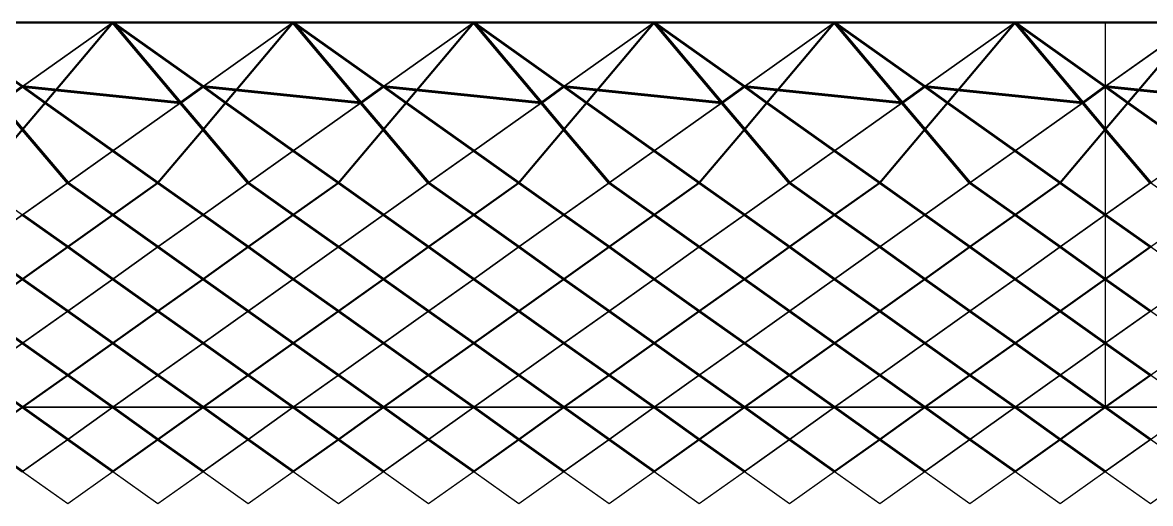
# Model space of a CAD drawing. Extents: x 0 to 144, y 51 to 59.
# Drawn here: x 52.19 to 71.38, y 50.76 to 58.95 of the extents above; entities that cross this region are included whole.
import ezdxf

# ---------------------------------------------------------------- set-up
doc = ezdxf.new("R2010")
doc.units = 0
doc.header["$MEASUREMENT"] = 0
for name, color, linetype in [('Concrete bases', 31, 'CONTINUOUS'), ('Concrete bases crown', 30, 'CONTINUOUS'), ('Concrete bases new', 31, 'CONTINUOUS')]:
    doc.layers.add(name, color=color, linetype=linetype)
for name, color, linetype, lineweight in [('Mapper external', 210, 'CONTINUOUS', 35), ('Mapper internal', 61, 'CONTINUOUS', 50), ('Mapper middle', 171, 'CONTINUOUS', 60), ('Tendons 1 internal', 50, 'CONTINUOUS', 50), ('Tendons 2 external', 201, 'CONTINUOUS', 35), ('Tendons 3 middle', 170, 'CONTINUOUS', 60)]:
    doc.layers.add(name, color=color, linetype=linetype, lineweight=lineweight)

msp = doc.modelspace()

# ---------------------------------------------------------------- linework, layer by layer
at = {"layer": 'Concrete bases', "linetype": 'ByBlock', "ltscale": 100}
for points in [[(52.190001, 52.398589), (51.422501, 51.852771), (52.190001, 51.306952), (52.957501, 51.852771)], [(53.725001, 52.398589), (52.957501, 51.852771), (53.725001, 51.306952), (54.492501, 51.852771)], [(55.260001, 52.398589), (54.492501, 51.852771), (55.260001, 51.306952), (56.027501, 51.852771)], [(56.795001, 52.398589), (56.027501, 51.852771), (56.795001, 51.306952), (57.562501, 51.852771)], [(58.330001, 52.398589), (57.562501, 51.852771), (58.330001, 51.306952), (59.097501, 51.852771)], [(59.865001, 52.398589), (59.097501, 51.852771), (59.865001, 51.306952), (60.632501, 51.852771)], [(61.400001, 52.398589), (60.632501, 51.852771), (61.400001, 51.306952), (62.167501, 51.852771)], [(62.935001, 52.398589), (62.167501, 51.852771), (62.935001, 51.306952), (63.702501, 51.852771)], [(64.470001, 52.398589), (63.702501, 51.852771), (64.470001, 51.306952), (65.237501, 51.852771)], [(66.005001, 52.398589), (65.237501, 51.852771), (66.005001, 51.306952), (66.772501, 51.852771)], [(67.540001, 52.398589), (66.772501, 51.852771), (67.540001, 51.306952), (68.307501, 51.852771)], [(69.075001, 52.398589), (68.307501, 51.852771), (69.075001, 51.306952), (69.842501, 51.852771)], [(70.610001, 52.398589), (69.842501, 51.85277), (70.610001, 51.306952), (71.377501, 51.85277)], [(52.957501, 51.852771), (52.190001, 51.306952), (52.957501, 50.761133), (53.725001, 51.306952)], [(54.492501, 51.852771), (53.725001, 51.306952), (54.492501, 50.761133), (55.260001, 51.306952)], [(56.027501, 51.852771), (55.260001, 51.306952), (56.027501, 50.761133), (56.795001, 51.306952)], [(57.562501, 51.852771), (56.795001, 51.306952), (57.562501, 50.761133), (58.330001, 51.306952)], [(59.097501, 51.852771), (58.330001, 51.306952), (59.097501, 50.761133), (59.865001, 51.306952)], [(60.632501, 51.852771), (59.865001, 51.306952), (60.632501, 50.761133), (61.400001, 51.306952)], [(62.167501, 51.852771), (61.400001, 51.306952), (62.167501, 50.761133), (62.935001, 51.306952)], [(63.702501, 51.852771), (62.935001, 51.306952), (63.702501, 50.761133), (64.470001, 51.306952)], [(65.237501, 51.852771), (64.470001, 51.306952), (65.237501, 50.761133), (66.005001, 51.306952)], [(66.772501, 51.852771), (66.005001, 51.306952), (66.772501, 50.761133), (67.540001, 51.306952)], [(68.307501, 51.852771), (67.540001, 51.306952), (68.307501, 50.761133), (69.075001, 51.306952)], [(69.842501, 51.85277), (69.075001, 51.306952), (69.842501, 50.761133), (70.610001, 51.306952)], [(71.377501, 51.85277), (70.610001, 51.306952), (71.377501, 50.761133), (72.145001, 51.306952)]]:
    msp.add_lwpolyline(points, close=True, dxfattribs=at)
at = {"layer": 'Concrete bases crown', "linetype": 'ByBlock', "ltscale": 100}
for points in [[(53.725001, 58.948413), (50.655001, 58.948413), (52.190001, 57.856776)], [(53.725001, 58.948413), (52.190001, 57.856776), (52.573751, 57.583866)], [(53.725001, 58.948413), (52.573751, 57.583866), (53.725001, 56.765138), (54.876251, 57.583866)], [(53.725001, 58.948413), (54.876251, 57.583866), (55.260001, 57.856776)], [(56.795001, 58.948413), (53.725001, 58.948413), (55.260001, 57.856776)], [(56.795001, 58.948413), (55.260001, 57.856776), (55.643751, 57.583867)], [(56.795001, 58.948413), (55.643751, 57.583867), (56.795001, 56.765139), (57.946251, 57.583867)], [(59.865001, 58.948413), (56.795001, 58.948413), (58.330001, 57.856776)], [(56.795001, 58.948413), (57.946251, 57.583867), (58.330001, 57.856776)], [(59.865001, 58.948413), (58.330001, 57.856776), (58.713751, 57.583867)], [(59.865001, 58.948413), (58.713751, 57.583867), (59.865001, 56.765139), (61.016251, 57.583867)], [(59.865001, 58.948413), (61.016251, 57.583867), (61.400001, 57.856776)], [(62.935001, 58.948413), (59.865001, 58.948413), (61.400001, 57.856776)], [(62.935001, 58.948413), (61.400001, 57.856776), (61.783751, 57.583867)], [(62.935001, 58.948413), (61.783751, 57.583867), (62.935001, 56.765139), (64.086251, 57.583867)], [(66.005001, 58.948413), (62.935001, 58.948413), (64.470001, 57.856776)], [(62.935001, 58.948413), (64.086251, 57.583866), (64.470001, 57.856776)], [(66.005001, 58.948413), (64.470001, 57.856776), (64.853751, 57.583866)], [(66.005001, 58.948413), (64.853751, 57.583866), (66.005001, 56.765139), (67.156251, 57.583867)], [(66.005001, 58.948413), (67.156251, 57.583866), (67.540001, 57.856776)], [(69.075001, 58.948413), (66.005001, 58.948413), (67.540001, 57.856776)], [(69.075001, 58.948413), (67.540001, 57.856776), (67.923751, 57.583866)], [(69.075001, 58.948413), (67.923751, 57.583866), (69.075001, 56.765138), (70.226251, 57.583866)], [(69.075001, 58.948413), (70.226251, 57.583866), (70.610001, 57.856776)], [(69.075001, 58.948413), (70.610002, 58.948413), (70.610002, 57.856777)], [(72.145001, 58.948413), (70.61, 58.948413), (70.61, 57.856777)], [(72.145001, 58.948413), (70.610001, 57.856776), (70.993751, 57.583866)], [(72.145001, 58.948413), (70.993751, 57.583866), (72.145001, 56.765138), (73.296251, 57.583866)], [(52.573751, 57.583866), (52.190001, 57.856776), (51.806251, 57.583866), (52.190001, 57.129018)], [(55.643751, 57.583866), (55.260001, 57.856776), (54.876251, 57.583866), (55.260001, 57.129018)], [(58.713751, 57.583867), (58.330001, 57.856776), (57.946251, 57.583867), (58.330001, 57.129018)], [(61.783751, 57.583867), (61.400001, 57.856776), (61.016251, 57.583867), (61.400001, 57.129018)], [(64.853751, 57.583866), (64.470001, 57.856776), (64.086251, 57.583866), (64.470001, 57.129018)], [(67.923751, 57.583866), (67.540001, 57.856776), (67.156251, 57.583866), (67.540001, 57.129018)], [(70.226251, 57.583866), (70.610002, 57.856777), (70.610002, 57.129019)], [(70.993751, 57.583866), (70.61, 57.856777), (70.61, 57.129019)], [(53.725001, 56.765138), (52.573751, 57.583866), (52.190001, 57.129018), (52.957501, 56.21932)], [(55.260001, 57.129018), (54.876251, 57.583866), (53.725001, 56.765138), (54.492501, 56.21932)], [(55.643751, 57.583866), (55.260001, 57.129018), (56.027501, 56.21932), (56.795001, 56.765139)], [(58.330001, 57.129018), (57.946251, 57.583867), (56.795001, 56.765139), (57.562501, 56.21932)], [(58.713751, 57.583867), (58.330001, 57.129018), (59.097501, 56.21932), (59.865001, 56.765139)], [(61.400001, 57.129018), (61.016251, 57.583867), (59.865001, 56.765139), (60.632501, 56.21932)], [(62.935001, 56.765139), (61.783751, 57.583867), (61.400001, 57.129018), (62.167501, 56.21932)], [(64.470001, 57.129018), (64.086251, 57.583866), (62.935001, 56.765139), (63.702501, 56.21932)], [(64.853751, 57.583866), (64.470001, 57.129018), (65.237501, 56.21932), (66.005001, 56.765139)], [(67.540001, 57.129018), (67.156251, 57.583866), (66.005001, 56.765139), (66.772501, 56.21932)], [(69.075001, 56.765138), (67.923751, 57.583866), (67.540001, 57.129018), (68.307501, 56.21932)], [(70.610001, 57.129018), (70.226251, 57.583866), (69.075001, 56.765138), (69.842501, 56.21932)], [(72.145001, 56.765138), (70.993751, 57.583866), (70.610001, 57.129018), (71.377501, 56.21932)], [(52.957501, 56.21932), (52.190001, 57.129018), (51.422501, 56.21932), (52.190001, 55.673501)], [(56.027501, 56.21932), (55.260001, 57.129018), (54.492501, 56.21932), (55.260001, 55.673501)], [(59.097501, 56.21932), (58.330001, 57.129018), (57.562501, 56.21932), (58.330001, 55.673501)], [(62.167501, 56.21932), (61.400001, 57.129018), (60.632501, 56.21932), (61.400001, 55.673502)], [(65.237501, 56.21932), (64.470001, 57.129018), (63.702501, 56.21932), (64.470001, 55.673501)], [(68.307501, 56.21932), (67.540001, 57.129018), (66.772501, 56.21932), (67.540001, 55.673501)], [(69.842502, 56.219319), (70.610001, 57.129018), (70.610001, 55.673499)], [(71.3775, 56.219319), (70.610001, 57.129018), (70.610001, 55.673499)], [(53.725001, 56.765138), (52.957501, 56.21932), (53.725001, 55.673501), (54.492501, 56.21932)], [(56.795001, 56.765139), (56.027501, 56.21932), (56.795001, 55.673501), (57.562501, 56.21932)], [(59.865001, 56.765139), (59.097501, 56.21932), (59.865001, 55.673502), (60.632501, 56.21932)], [(62.935001, 56.765139), (62.167501, 56.21932), (62.935001, 55.673501), (63.702501, 56.21932)], [(66.005001, 56.765139), (65.237501, 56.21932), (66.005001, 55.673501), (66.772501, 56.21932)], [(69.075001, 56.765138), (68.307501, 56.21932), (69.075001, 55.673501), (69.842501, 56.21932)], [(52.957501, 56.21932), (52.190001, 55.673501), (52.957501, 55.127682), (53.725001, 55.673501)], [(54.492501, 56.21932), (53.725001, 55.673501), (54.492501, 55.127682), (55.260001, 55.673501)], [(56.027501, 56.21932), (55.260001, 55.673501), (56.027501, 55.127682), (56.795001, 55.673501)], [(57.562501, 56.21932), (56.795001, 55.673501), (57.562501, 55.127682), (58.330001, 55.673501)], [(59.097501, 56.21932), (58.330001, 55.673501), (59.097501, 55.127682), (59.865001, 55.673501)], [(60.632501, 56.21932), (59.865001, 55.673501), (60.632501, 55.127682), (61.400001, 55.673501)], [(62.167501, 56.21932), (61.400001, 55.673501), (62.167501, 55.127682), (62.935001, 55.673501)], [(63.702501, 56.21932), (62.935001, 55.673501), (63.702501, 55.127682), (64.470001, 55.673501)], [(65.237501, 56.21932), (64.470001, 55.673501), (65.237501, 55.127682), (66.005001, 55.673501)], [(66.772501, 56.21932), (66.005001, 55.673501), (66.772501, 55.127682), (67.540001, 55.673501)], [(68.307501, 56.21932), (67.540001, 55.673501), (68.307501, 55.127682), (69.075001, 55.673501)], [(69.842501, 56.21932), (69.075001, 55.673501), (69.842501, 55.127682), (70.610001, 55.673501)], [(71.377501, 56.219319), (70.610001, 55.673501), (71.377501, 55.127682), (72.145001, 55.673501)], [(52.190001, 55.673501), (51.422501, 55.127682), (52.190001, 54.581864), (52.957501, 55.127682)], [(53.725001, 55.673501), (52.957501, 55.127682), (53.725001, 54.581864), (54.492501, 55.127682)], [(55.260001, 55.673501), (54.492501, 55.127682), (55.260001, 54.581864), (56.027501, 55.127682)], [(56.795001, 55.673501), (56.027501, 55.127682), (56.795001, 54.581864), (57.562501, 55.127682)], [(58.330001, 55.673501), (57.562501, 55.127682), (58.330001, 54.581864), (59.097501, 55.127682)], [(59.865001, 55.673501), (59.097501, 55.127682), (59.865001, 54.581864), (60.632501, 55.127682)], [(61.400001, 55.673501), (60.632501, 55.127682), (61.400001, 54.581864), (62.167501, 55.127682)], [(62.935001, 55.673501), (62.167501, 55.127682), (62.935001, 54.581864), (63.702501, 55.127682)], [(64.470001, 55.673501), (63.702501, 55.127682), (64.470001, 54.581864), (65.237501, 55.127682)], [(66.005001, 55.673501), (65.237501, 55.127682), (66.005001, 54.581864), (66.772501, 55.127682)], [(67.540001, 55.673501), (66.772501, 55.127682), (67.540001, 54.581864), (68.307501, 55.127682)], [(69.075001, 55.673501), (68.307501, 55.127682), (69.075001, 54.581864), (69.842501, 55.127682)], [(69.842502, 55.127682), (70.610001, 55.673499), (70.610001, 54.581864)], [(71.3775, 55.127682), (70.610001, 55.673499), (70.610001, 54.581864)], [(52.957501, 55.127683), (52.190001, 54.581864), (52.957501, 54.036045), (53.725001, 54.581864)], [(54.492501, 55.127683), (53.725001, 54.581864), (54.492501, 54.036045), (55.260001, 54.581864)], [(56.027501, 55.127683), (55.260001, 54.581864), (56.027501, 54.036045), (56.795001, 54.581864)], [(57.562501, 55.127683), (56.795001, 54.581864), (57.562501, 54.036045), (58.330001, 54.581864)], [(59.097501, 55.127683), (58.330001, 54.581864), (59.097501, 54.036045), (59.865001, 54.581864)], [(60.632501, 55.127683), (59.865001, 54.581864), (60.632501, 54.036045), (61.400001, 54.581864)], [(62.167501, 55.127683), (61.400001, 54.581864), (62.167501, 54.036045), (62.935001, 54.581864)], [(63.702501, 55.127683), (62.935001, 54.581864), (63.702501, 54.036045), (64.470001, 54.581864)], [(65.237501, 55.127683), (64.470001, 54.581864), (65.237501, 54.036045), (66.005001, 54.581864)], [(66.772501, 55.127683), (66.005001, 54.581864), (66.772501, 54.036045), (67.540001, 54.581864)], [(68.307501, 55.127683), (67.540001, 54.581864), (68.307501, 54.036045), (69.075001, 54.581864)], [(69.842501, 55.127683), (69.075001, 54.581864), (69.842501, 54.036045), (70.610001, 54.581864)], [(71.377501, 55.127682), (70.610001, 54.581864), (71.377501, 54.036045), (72.145001, 54.581864)], [(52.190001, 54.581864), (51.422501, 54.036045), (52.190001, 53.490227), (52.957501, 54.036045)], [(53.725001, 54.581864), (52.957501, 54.036045), (53.725001, 53.490227), (54.492501, 54.036045)], [(55.260001, 54.581864), (54.492501, 54.036045), (55.260001, 53.490227), (56.027501, 54.036045)], [(56.795001, 54.581864), (56.027501, 54.036045), (56.795001, 53.490227), (57.562501, 54.036045)], [(58.330001, 54.581864), (57.562501, 54.036045), (58.330001, 53.490226), (59.097501, 54.036045)], [(59.865001, 54.581864), (59.097501, 54.036045), (59.865001, 53.490226), (60.632501, 54.036045)], [(61.400001, 54.581864), (60.632501, 54.036045), (61.400001, 53.490226), (62.167501, 54.036045)], [(62.935001, 54.581864), (62.167501, 54.036045), (62.935001, 53.490226), (63.702501, 54.036045)], [(64.470001, 54.581864), (63.702501, 54.036045), (64.470001, 53.490226), (65.237501, 54.036045)], [(66.005001, 54.581864), (65.237501, 54.036045), (66.005001, 53.490226), (66.772501, 54.036045)], [(67.540001, 54.581864), (66.772501, 54.036045), (67.540001, 53.490226), (68.307501, 54.036045)], [(69.075001, 54.581864), (68.307501, 54.036045), (69.075001, 53.490226), (69.842501, 54.036045)], [(69.842501, 54.036049), (70.61, 54.581867), (70.61, 53.490231)], [(71.377499, 54.036049), (70.61, 54.581867), (70.61, 53.490231)], [(52.957501, 54.036045), (52.190001, 53.490227), (52.957501, 52.944408), (53.725001, 53.490227)], [(54.492501, 54.036045), (53.725001, 53.490227), (54.492501, 52.944408), (55.260001, 53.490227)], [(56.027501, 54.036045), (55.260001, 53.490226), (56.027501, 52.944408), (56.795001, 53.490226)], [(57.562501, 54.036045), (56.795001, 53.490226), (57.562501, 52.944408), (58.330001, 53.490226)], [(59.097501, 54.036045), (58.330001, 53.490226), (59.097501, 52.944408), (59.865001, 53.490226)], [(60.632501, 54.036045), (59.865001, 53.490226), (60.632501, 52.944408), (61.400001, 53.490226)], [(62.167501, 54.036045), (61.400001, 53.490226), (62.167501, 52.944408), (62.935001, 53.490226)], [(63.702501, 54.036045), (62.935001, 53.490226), (63.702501, 52.944408), (64.470001, 53.490226)], [(65.237501, 54.036045), (64.470001, 53.490226), (65.237501, 52.944408), (66.005001, 53.490226)], [(66.772501, 54.036045), (66.005001, 53.490226), (66.772501, 52.944408), (67.540001, 53.490226)], [(68.307501, 54.036045), (67.540001, 53.490226), (68.307501, 52.944408), (69.075001, 53.490226)], [(69.842501, 54.036045), (69.075001, 53.490226), (69.842501, 52.944408), (70.610001, 53.490226)], [(71.377501, 54.036045), (70.610001, 53.490226), (71.377501, 52.944408), (72.145001, 53.490226)], [(52.190001, 53.490227), (51.422501, 52.944408), (52.190001, 52.398589), (52.957501, 52.944408)], [(53.725001, 53.490227), (52.957501, 52.944408), (53.725001, 52.398589), (54.492501, 52.944408)], [(55.260001, 53.490226), (54.492501, 52.944408), (55.260001, 52.398589), (56.027501, 52.944408)], [(56.795001, 53.490226), (56.027501, 52.944408), (56.795001, 52.398589), (57.562501, 52.944408)], [(58.330001, 53.490226), (57.562501, 52.944408), (58.330001, 52.398589), (59.097501, 52.944408)], [(59.865001, 53.490226), (59.097501, 52.944408), (59.865001, 52.398589), (60.632501, 52.944408)], [(61.400001, 53.490226), (60.632501, 52.944408), (61.400001, 52.398589), (62.167501, 52.944408)], [(62.935001, 53.490226), (62.167501, 52.944408), (62.935001, 52.398589), (63.702501, 52.944408)], [(64.470001, 53.490226), (63.702501, 52.944408), (64.470001, 52.398589), (65.237501, 52.944408)], [(66.005001, 53.490226), (65.237501, 52.944408), (66.005001, 52.398589), (66.772501, 52.944408)], [(67.540001, 53.490226), (66.772501, 52.944408), (67.540001, 52.398589), (68.307501, 52.944408)], [(69.075001, 53.490226), (68.307501, 52.944408), (69.075001, 52.398589), (69.842501, 52.944408)], [(69.842501, 52.944414), (70.61, 53.490231), (70.61, 52.398596)], [(71.377499, 52.944414), (70.61, 53.490231), (70.61, 52.398596)], [(52.190001, 52.398587), (53.725001, 52.398587), (52.957501, 52.944406)], [(53.725001, 52.398587), (55.260001, 52.398587), (54.492501, 52.944406)], [(55.260001, 52.398587), (56.795001, 52.398587), (56.027501, 52.944406)], [(56.795001, 52.398587), (58.330001, 52.398587), (57.562501, 52.944406)], [(58.330001, 52.398587), (59.865001, 52.398587), (59.097501, 52.944406)], [(59.865001, 52.398587), (61.400001, 52.398587), (60.632501, 52.944406)], [(61.400001, 52.398587), (62.935001, 52.398587), (62.167501, 52.944406)], [(62.935001, 52.398587), (64.470001, 52.398587), (63.702501, 52.944406)], [(64.470001, 52.398587), (66.005001, 52.398587), (65.237501, 52.944406)], [(66.005001, 52.398587), (67.540001, 52.398587), (66.772501, 52.944406)], [(67.540001, 52.398587), (69.075001, 52.398587), (68.307501, 52.944406)], [(69.075001, 52.398587), (70.610001, 52.398587), (69.842501, 52.944406)], [(70.610001, 52.398587), (72.145001, 52.398587), (71.377501, 52.944406)]]:
    msp.add_lwpolyline(points, close=True, dxfattribs=at)
at = {"layer": 'Concrete bases new', "linetype": 'ByBlock', "ltscale": 100}
for points in [[(52.190001, 52.398587), (52.957501, 51.852769), (53.725001, 52.398587)], [(53.725001, 52.398587), (54.492501, 51.852769), (55.260001, 52.398587)], [(55.260001, 52.398587), (56.027501, 51.852769), (56.795001, 52.398587)], [(56.795001, 52.398587), (57.562501, 51.852769), (58.330001, 52.398587)], [(58.330001, 52.398587), (59.097501, 51.852769), (59.865001, 52.398587)], [(59.865001, 52.398587), (60.632501, 51.852769), (61.400001, 52.398587)], [(61.400001, 52.398587), (62.167501, 51.852769), (62.935001, 52.398587)], [(62.935001, 52.398587), (63.702501, 51.852769), (64.470001, 52.398587)], [(64.470001, 52.398587), (65.237501, 51.852769), (66.005001, 52.398587)], [(66.005001, 52.398587), (66.772501, 51.852769), (67.540001, 52.398587)], [(67.540001, 52.398587), (68.307501, 51.852769), (69.075001, 52.398587)], [(69.075001, 52.398587), (69.842501, 51.852769), (70.610001, 52.398587)], [(70.610001, 52.398587), (71.377501, 51.852769), (72.145001, 52.398587)]]:
    msp.add_lwpolyline(points, close=True, dxfattribs=at)
at = {"layer": 'Mapper external', "color": 3, "linetype": 'ByBlock', "ltscale": 100}
msp.add_lwpolyline([(72.145002, 58.948412), (69.075002, 58.948412), (66.005002, 58.948412), (62.935002, 58.948412), (59.865002, 58.948412), (56.795002, 58.948412), (53.725002, 58.948412), (50.655002, 58.948412), (47.585002, 58.948412), (44.515002, 58.948412), (41.445002, 58.948412), (38.375002, 58.948412), (35.305001, 58.948413), (32.235002, 58.948412), (29.165002, 58.948412), (26.095002, 58.948413), (23.025002, 58.948413), (19.955002, 58.948413), (16.885002, 58.948412), (13.815002, 58.948412), (10.745002, 58.948413), (7.675002, 58.948413), (4.605002, 58.948413), (1.535002, 58.948413)], dxfattribs=at)
at = {"layer": 'Mapper internal', "color": 1, "linetype": 'ByBlock', "ltscale": 100}
msp.add_lwpolyline([(72.145002, 58.948412), (69.075002, 58.948412), (66.005002, 58.948412), (62.935002, 58.948412), (59.865002, 58.948412), (56.795002, 58.948412), (53.725002, 58.948412), (50.655002, 58.948412), (47.585002, 58.948412), (44.515002, 58.948412), (41.445002, 58.948412), (38.375002, 58.948412), (35.305001, 58.948413), (32.235002, 58.948412), (29.165002, 58.948412), (26.095002, 58.948413), (23.025002, 58.948413), (19.955002, 58.948413), (16.885002, 58.948412), (13.815002, 58.948412), (10.745002, 58.948413), (7.675002, 58.948413), (4.605002, 58.948413), (1.535002, 58.948413)], dxfattribs=at)
at = {"layer": 'Mapper middle', "color": 2, "linetype": 'ByBlock', "ltscale": 100}
msp.add_lwpolyline([(73.296252, 57.583864), (70.610002, 57.856774), (70.226252, 57.583864), (67.540002, 57.856774), (67.156252, 57.583864), (64.470002, 57.856774), (64.086252, 57.583865), (61.400002, 57.856774), (61.016252, 57.583865), (58.330002, 57.856774), (57.946251, 57.583865), (55.260001, 57.856774), (54.876252, 57.583864), (52.190002, 57.856774), (51.806252, 57.583864)], dxfattribs=at)
at = {"layer": 'Tendons 1 internal', "color": 1, "linetype": 'Continuous', "ltscale": 250}
for p, q in [((53.725002, 58.948412), (52.573752, 57.583865)), ((56.795002, 58.948412), (55.643752, 57.583866)), ((58.713752, 57.583866), (59.865002, 58.948412)), ((62.935002, 58.948412), (61.783752, 57.583866)), ((64.853752, 57.583865), (66.005002, 58.948412)), ((69.075002, 58.948412), (67.923752, 57.583865)), ((72.145002, 58.948412), (70.993752, 57.583865))]:
    msp.add_line(p, q, dxfattribs=at)
at = {"layer": 'Tendons 1 internal', "linetype": 'Continuous', "ltscale": 250}
for p, q in [((52.190002, 57.129017), (52.573752, 57.583865)), ((55.260002, 57.129017), (55.643752, 57.583865)), ((58.330002, 57.129017), (58.713752, 57.583866)), ((61.783752, 57.583866), (61.400002, 57.129017)), ((64.470002, 57.129016), (64.853752, 57.583865)), ((67.923752, 57.583865), (67.540002, 57.129016)), ((70.993752, 57.583865), (70.610002, 57.129016)), ((52.190002, 57.129017), (51.422502, 56.219319)), ((55.260002, 57.129017), (54.492502, 56.219319)), ((58.330002, 57.129017), (57.562502, 56.219319)), ((61.400002, 57.129017), (60.632502, 56.219319)), ((64.470002, 57.129016), (63.702502, 56.219319)), ((66.772502, 56.219319), (67.540002, 57.129016)), ((70.610002, 57.129017), (69.842502, 56.219319)), ((54.492502, 56.219319), (53.725002, 55.6735)), ((56.795002, 55.6735), (57.562502, 56.219319)), ((59.865002, 55.673501), (60.632502, 56.219319)), ((62.935002, 55.6735), (63.702502, 56.219319)), ((66.772502, 56.219318), (66.005002, 55.6735)), ((69.842502, 56.219318), (69.075002, 55.6735)), ((52.957502, 55.127681), (53.725002, 55.6735)), ((56.795002, 55.6735), (56.027502, 55.127681)), ((59.097502, 55.127681), (59.865002, 55.6735)), ((62.935002, 55.6735), (62.167502, 55.127681)), ((65.237502, 55.127681), (66.005002, 55.6735)), ((68.307502, 55.127681), (69.075002, 55.6735)), ((52.190002, 54.581863), (52.957502, 55.127681)), ((56.027502, 55.127681), (55.260002, 54.581863)), ((59.097502, 55.127681), (58.330002, 54.581863)), ((61.400002, 54.581863), (62.167502, 55.127681)), ((65.237502, 55.127681), (64.470002, 54.581863)), ((67.540002, 54.581863), (68.307502, 55.127681)), ((71.377502, 55.127681), (70.610002, 54.581862)), ((51.422502, 54.036044), (52.190002, 54.581863)), ((55.260002, 54.581863), (54.492502, 54.036044)), ((58.330002, 54.581863), (57.562502, 54.036044)), ((61.400002, 54.581863), (60.632502, 54.036044)), ((64.470002, 54.581863), (63.702502, 54.036044)), ((67.540002, 54.581863), (66.772502, 54.036044)), ((69.842502, 54.036044), (70.610002, 54.581862)), ((53.725002, 53.490226), (54.492502, 54.036044)), ((57.562502, 54.036044), (56.795002, 53.490225)), ((59.865002, 53.490225), (60.632502, 54.036044)), ((63.702502, 54.036044), (62.935002, 53.490225)), ((66.772502, 54.036044), (66.005002, 53.490225)), ((69.075002, 53.490225), (69.842502, 54.036044)), ((52.957502, 52.944407), (53.725002, 53.490226)), ((56.027502, 52.944407), (56.795002, 53.490225)), ((59.865002, 53.490225), (59.097502, 52.944407)), ((62.935002, 53.490225), (62.167502, 52.944407)), ((66.005002, 53.490225), (65.237502, 52.944407)), ((68.307502, 52.944407), (69.075002, 53.490225)), ((52.190002, 52.398588), (52.957502, 52.944407)), ((55.260002, 52.398588), (56.027502, 52.944407)), ((59.097502, 52.944407), (58.330002, 52.398588)), ((62.167502, 52.944407), (61.400002, 52.398588)), ((64.470002, 52.398588), (65.237502, 52.944407)), ((67.540002, 52.398588), (68.307502, 52.944407)), ((70.610002, 52.398588), (71.377502, 52.944407)), ((51.422502, 51.85277), (52.190002, 52.398588)), ((55.260002, 52.398588), (54.492502, 51.85277)), ((58.330002, 52.398588), (57.562502, 51.85277)), ((61.400002, 52.398588), (60.632502, 51.85277)), ((63.702502, 51.852769), (64.470002, 52.398588)), ((67.540002, 52.398588), (66.772502, 51.852769)), ((69.842502, 51.852769), (70.610002, 52.398588)), ((53.725002, 51.306951), (54.492502, 51.85277)), ((57.562502, 51.85277), (56.795002, 51.306951)), ((60.632502, 51.85277), (59.865002, 51.306951)), ((62.935002, 51.306951), (63.702502, 51.852769)), ((66.005002, 51.306951), (66.772502, 51.852769)), ((69.075002, 51.306951), (69.842502, 51.852769))]:
    msp.add_line(p, q, dxfattribs=at)
at = {"layer": 'Tendons 2 external', "color": 1, "linetype": 'Continuous', "ltscale": 250}
for p, q in [((53.725002, 58.948412), (52.190002, 57.856775)), ((56.795001, 58.948412), (55.260001, 57.856775)), ((58.330002, 57.856775), (59.865002, 58.948412)), ((61.400002, 57.856775), (62.935002, 58.948412)), ((66.005002, 58.948412), (64.470002, 57.856775)), ((69.075002, 58.948412), (67.540002, 57.856775)), ((72.145002, 58.948412), (70.610002, 57.856775))]:
    msp.add_line(p, q, dxfattribs=at)
at = {"layer": 'Tendons 2 external', "linetype": 'Continuous', "ltscale": 250}
for p, q in [((52.190002, 57.856775), (51.806252, 57.583865)), ((55.260002, 57.856775), (54.876252, 57.583865)), ((57.946252, 57.583866), (58.330002, 57.856775)), ((61.400002, 57.856775), (61.016252, 57.583866)), ((64.470002, 57.856775), (64.086252, 57.583865)), ((67.156252, 57.583865), (67.540002, 57.856775)), ((70.610002, 57.856775), (70.226252, 57.583865)), ((54.876252, 57.583865), (53.725002, 56.765137)), ((56.795002, 56.765138), (57.946252, 57.583866)), ((59.865002, 56.765138), (61.016252, 57.583866)), ((64.086252, 57.583865), (62.935002, 56.765137)), ((67.156252, 57.583865), (66.005002, 56.765137)), ((69.075002, 56.765137), (70.226252, 57.583865)), ((52.957502, 56.219319), (53.725002, 56.765137)), ((56.795002, 56.765137), (56.027502, 56.219319)), ((59.865002, 56.765138), (59.097502, 56.219319)), ((62.167502, 56.219319), (62.935002, 56.765138)), ((65.237502, 56.219319), (66.005002, 56.765137)), ((69.075002, 56.765137), (68.307502, 56.219319)), ((52.957502, 56.219319), (52.190002, 55.6735)), ((56.027502, 56.219319), (55.260002, 55.6735)), ((59.097502, 56.219319), (58.330002, 55.6735)), ((61.400002, 55.6735), (62.167502, 56.219319)), ((65.237502, 56.219318), (64.470002, 55.6735)), ((67.540002, 55.6735), (68.307502, 56.219319)), ((71.377502, 56.219318), (70.610002, 55.6735)), ((51.422502, 55.127681), (52.190002, 55.6735)), ((55.260002, 55.6735), (54.492502, 55.127681)), ((58.330002, 55.6735), (57.562502, 55.127681)), ((60.632502, 55.127681), (61.400002, 55.6735)), ((63.702502, 55.127681), (64.470002, 55.6735)), ((67.540002, 55.6735), (66.772502, 55.127681)), ((69.842502, 55.127681), (70.610002, 55.6735)), ((54.492502, 55.127681), (53.725002, 54.581863)), ((57.562502, 55.127681), (56.795002, 54.581863)), ((60.632502, 55.127681), (59.865002, 54.581863)), ((62.935002, 54.581863), (63.702502, 55.127681)), ((66.772502, 55.127681), (66.005002, 54.581863)), ((69.075002, 54.581862), (69.842502, 55.127681)), ((52.957502, 54.036044), (53.725002, 54.581863)), ((56.027502, 54.036044), (56.795002, 54.581863)), ((59.865002, 54.581863), (59.097502, 54.036044)), ((62.167502, 54.036044), (62.935002, 54.581863)), ((66.005002, 54.581863), (65.237502, 54.036044)), ((69.075002, 54.581862), (68.307502, 54.036044)), ((52.957502, 54.036044), (52.190002, 53.490226)), ((56.027502, 54.036044), (55.260002, 53.490225)), ((59.097502, 54.036044), (58.330002, 53.490225)), ((61.400002, 53.490225), (62.167502, 54.036044)), ((64.470002, 53.490225), (65.237502, 54.036044)), ((67.540002, 53.490225), (68.307502, 54.036044)), ((70.610002, 53.490225), (71.377502, 54.036044)), ((52.190002, 53.490226), (51.422502, 52.944407)), ((55.260002, 53.490225), (54.492502, 52.944407)), ((58.330002, 53.490225), (57.562502, 52.944407)), ((61.400002, 53.490225), (60.632502, 52.944407)), ((63.702502, 52.944407), (64.470002, 53.490225)), ((66.772502, 52.944407), (67.540002, 53.490225)), ((70.610002, 53.490225), (69.842502, 52.944407)), ((53.725002, 52.398588), (54.492502, 52.944407)), ((56.795002, 52.398588), (57.562502, 52.944407)), ((59.865002, 52.398588), (60.632502, 52.944407)), ((62.935002, 52.398588), (63.702502, 52.944407)), ((66.005002, 52.398588), (66.772502, 52.944407)), ((69.075002, 52.398588), (69.842502, 52.944407)), ((53.725002, 52.398588), (52.957502, 51.85277)), ((56.795002, 52.398588), (56.027502, 51.85277)), ((59.865002, 52.398588), (59.097502, 51.85277)), ((62.935002, 52.398588), (62.167502, 51.852769)), ((66.005002, 52.398588), (65.237502, 51.852769)), ((69.075002, 52.398588), (68.307502, 51.852769)), ((52.957502, 51.85277), (52.190002, 51.306951)), ((56.027502, 51.85277), (55.260002, 51.306951)), ((58.330002, 51.306951), (59.097502, 51.85277)), ((62.167502, 51.852769), (61.400002, 51.306951)), ((65.237502, 51.852769), (64.470002, 51.306951)), ((68.307502, 51.852769), (67.540002, 51.306951)), ((71.377502, 51.852769), (70.610002, 51.306951))]:
    msp.add_line(p, q, dxfattribs=at)
at = {"layer": 'Tendons 3 middle', "color": 1, "linetype": 'Continuous', "ltscale": 250}
for p, q in [((50.655002, 58.948411), (52.190002, 57.856774)), ((53.725002, 58.948411), (55.260001, 57.856774)), ((54.876252, 57.583864), (53.725002, 58.948411)), ((56.795001, 58.948411), (58.330002, 57.856774)), ((57.946251, 57.583865), (56.795001, 58.948411)), ((59.865002, 58.948411), (61.400002, 57.856774)), ((61.016252, 57.583865), (59.865002, 58.948411)), ((64.470002, 57.856774), (62.935002, 58.948411)), ((64.086252, 57.583865), (62.935002, 58.948411)), ((66.005002, 58.948411), (67.540002, 57.856774)), ((67.156252, 57.583865), (66.005002, 58.948411)), ((70.610002, 57.856774), (69.075002, 58.948411)), ((70.226252, 57.583864), (69.075002, 58.948411))]:
    msp.add_line(p, q, dxfattribs=at)
at = {"layer": 'Tendons 3 middle', "linetype": 'Continuous', "ltscale": 250}
for p, q in [((52.573752, 57.583864), (52.190002, 57.856774)), ((55.260001, 57.856774), (55.643751, 57.583865)), ((58.713752, 57.583865), (58.330002, 57.856774)), ((61.400002, 57.856774), (61.783752, 57.583865)), ((64.853752, 57.583864), (64.470002, 57.856774)), ((67.923752, 57.583864), (67.540002, 57.856774)), ((70.993752, 57.583864), (70.610002, 57.856774)), ((52.190002, 57.129016), (51.806252, 57.583864)), ((52.573752, 57.583864), (53.725002, 56.765136)), ((54.876252, 57.583864), (55.260002, 57.129016)), ((56.795002, 56.765137), (55.643752, 57.583864)), ((57.946252, 57.583865), (58.330002, 57.129016)), ((58.713752, 57.583865), (59.865002, 56.765137)), ((61.400001, 57.129016), (61.016251, 57.583865)), ((62.935002, 56.765137), (61.783751, 57.583865)), ((64.086252, 57.583864), (64.470002, 57.129016)), ((66.005002, 56.765137), (64.853752, 57.583864)), ((67.540002, 57.129016), (67.156252, 57.583864)), ((69.075002, 56.765137), (67.923752, 57.583864)), ((70.226252, 57.583864), (70.610002, 57.129016)), ((70.993752, 57.583864), (72.145002, 56.765136)), ((52.190002, 57.129016), (52.957502, 56.219318)), ((55.260002, 57.129016), (56.027502, 56.219318)), ((58.330002, 57.129016), (59.097501, 56.219318)), ((61.400001, 57.129016), (62.167501, 56.219318)), ((65.237502, 56.219318), (64.470002, 57.129016)), ((68.307502, 56.219318), (67.540002, 57.129016)), ((70.610002, 57.129016), (71.377502, 56.219318)), ((53.725002, 56.765136), (54.492502, 56.219318)), ((57.562502, 56.219318), (56.795002, 56.765137)), ((60.632501, 56.219318), (59.865001, 56.765137)), ((62.935002, 56.765137), (63.702502, 56.219318)), ((66.005002, 56.765137), (66.772502, 56.219318)), ((69.075002, 56.765136), (69.842502, 56.219318)), ((52.957502, 56.219318), (53.725002, 55.673499)), ((55.260002, 55.673499), (54.492502, 56.219318)), ((56.795002, 55.673499), (56.027502, 56.219318)), ((58.330002, 55.673499), (57.562502, 56.219318)), ((59.097501, 56.219318), (59.865001, 55.6735)), ((61.400002, 55.673499), (60.632502, 56.219318)), ((62.167502, 56.219318), (62.935002, 55.673499)), ((63.702502, 56.219318), (64.470002, 55.673499)), ((66.005002, 55.673499), (65.237502, 56.219318)), ((67.540002, 55.673499), (66.772502, 56.219318)), ((68.307502, 56.219318), (69.075002, 55.673499)), ((70.610002, 55.673499), (69.842502, 56.219318)), ((52.957502, 55.12768), (52.190002, 55.673499)), ((54.492502, 55.12768), (53.725002, 55.673499)), ((56.027502, 55.12768), (55.260002, 55.673499)), ((56.795002, 55.673499), (57.562502, 55.12768)), ((59.097502, 55.12768), (58.330002, 55.673499)), ((60.632502, 55.12768), (59.865002, 55.673499)), ((62.167502, 55.12768), (61.400002, 55.673499)), ((62.935002, 55.673499), (63.702502, 55.12768)), ((65.237502, 55.12768), (64.470002, 55.673499)), ((66.772502, 55.12768), (66.005002, 55.673499)), ((68.307502, 55.12768), (67.540002, 55.673499)), ((69.075002, 55.673499), (69.842502, 55.12768)), ((70.610002, 55.673499), (71.377502, 55.12768)), ((51.422502, 55.12768), (52.190002, 54.581862)), ((53.725002, 54.581862), (52.957502, 55.12768)), ((55.260002, 54.581862), (54.492502, 55.12768)), ((56.795002, 54.581862), (56.027502, 55.12768)), ((58.330002, 54.581862), (57.562502, 55.12768)), ((59.097502, 55.12768), (59.865002, 54.581862)), ((61.400002, 54.581862), (60.632502, 55.12768)), ((62.935002, 54.581862), (62.167502, 55.12768)), ((63.702502, 55.12768), (64.470002, 54.581862)), ((65.237502, 55.12768), (66.005002, 54.581862)), ((66.772502, 55.12768), (67.540002, 54.581862)), ((69.075002, 54.581862), (68.307502, 55.12768)), ((69.842502, 55.12768), (70.610002, 54.581862)), ((52.957502, 54.036043), (52.190002, 54.581862)), ((54.492502, 54.036043), (53.725002, 54.581862)), ((56.027502, 54.036043), (55.260002, 54.581862)), ((56.795002, 54.581862), (57.562502, 54.036043)), ((59.097502, 54.036043), (58.330002, 54.581862)), ((60.632502, 54.036043), (59.865002, 54.581862)), ((62.167502, 54.036043), (61.400002, 54.581862)), ((62.935002, 54.581862), (63.702502, 54.036043)), ((64.470002, 54.581862), (65.237502, 54.036043)), ((66.005002, 54.581862), (66.772502, 54.036043)), ((68.307502, 54.036043), (67.540002, 54.581862)), ((69.075002, 54.581862), (69.842502, 54.036043)), ((71.377502, 54.036043), (70.610002, 54.581862)), ((52.190002, 53.490225), (51.422502, 54.036043)), ((52.957502, 54.036043), (53.725002, 53.490225)), ((55.260002, 53.490225), (54.492502, 54.036043)), ((56.027502, 54.036043), (56.795002, 53.490225)), ((58.330002, 53.490224), (57.562502, 54.036043)), ((59.865002, 53.490224), (59.097502, 54.036043)), ((61.400002, 53.490224), (60.632502, 54.036043)), ((62.935002, 53.490224), (62.167502, 54.036043)), ((64.470002, 53.490224), (63.702502, 54.036043)), ((66.005002, 53.490224), (65.237502, 54.036043)), ((66.772502, 54.036043), (67.540002, 53.490224)), ((69.075002, 53.490224), (68.307502, 54.036043)), ((70.610002, 53.490224), (69.842502, 54.036043)), ((52.957502, 52.944406), (52.190002, 53.490225)), ((53.725002, 53.490225), (54.492502, 52.944406)), ((55.260002, 53.490224), (56.027502, 52.944406)), ((56.795002, 53.490224), (57.562502, 52.944406)), ((59.097502, 52.944406), (58.330002, 53.490224)), ((59.865002, 53.490224), (60.632502, 52.944406)), ((62.167502, 52.944406), (61.400002, 53.490224)), ((63.702502, 52.944406), (62.935002, 53.490224)), ((64.470002, 53.490224), (65.237502, 52.944406)), ((66.005002, 53.490224), (66.772502, 52.944406)), ((68.307502, 52.944406), (67.540002, 53.490224)), ((69.842502, 52.944406), (69.075002, 53.490224)), ((71.377502, 52.944406), (70.610002, 53.490224)), ((52.190002, 52.398587), (51.422502, 52.944406)), ((53.725002, 52.398587), (52.957502, 52.944406)), ((54.492502, 52.944406), (55.260002, 52.398587)), ((56.795002, 52.398587), (56.027502, 52.944406)), ((57.562502, 52.944406), (58.330002, 52.398587)), ((59.097502, 52.944406), (59.865002, 52.398587)), ((61.400002, 52.398587), (60.632502, 52.944406)), ((62.935002, 52.398587), (62.167502, 52.944406)), ((63.702502, 52.944406), (64.470002, 52.398587)), ((65.237502, 52.944406), (66.005002, 52.398587)), ((66.772502, 52.944406), (67.540002, 52.398587)), ((69.075002, 52.398587), (68.307502, 52.944406)), ((70.610002, 52.398587), (69.842502, 52.944406)), ((52.190002, 52.398587), (52.957502, 51.852769)), ((53.725002, 52.398587), (54.492502, 51.852769)), ((55.260002, 52.398587), (56.027502, 51.852769)), ((57.562502, 51.852769), (56.795002, 52.398587)), ((59.097502, 51.852769), (58.330002, 52.398587)), ((60.632502, 51.852769), (59.865002, 52.398587)), ((62.167502, 51.852769), (61.400002, 52.398587)), ((62.935002, 52.398587), (63.702502, 51.852769)), ((64.470002, 52.398587), (65.237502, 51.852769)), ((66.005002, 52.398587), (66.772502, 51.852769)), ((68.307502, 51.852769), (67.540002, 52.398587)), ((69.075002, 52.398587), (69.842502, 51.852769)), ((71.377502, 51.852768), (70.610002, 52.398587)), ((51.422502, 51.852769), (52.190002, 51.30695)), ((53.725002, 51.30695), (52.957502, 51.852769)), ((55.260002, 51.30695), (54.492502, 51.852769)), ((56.795002, 51.30695), (56.027502, 51.852769)), ((57.562502, 51.852769), (58.330002, 51.30695)), ((59.865002, 51.30695), (59.097502, 51.852769)), ((61.400002, 51.30695), (60.632502, 51.852769)), ((62.167502, 51.852769), (62.935002, 51.30695)), ((63.702502, 51.852769), (64.470002, 51.30695)), ((66.005002, 51.30695), (65.237502, 51.852769)), ((66.772502, 51.852769), (67.540002, 51.30695)), ((68.307502, 51.852769), (69.075002, 51.30695)), ((70.610002, 51.30695), (69.842502, 51.852768))]:
    msp.add_line(p, q, dxfattribs=at)

doc.saveas('drawing.dxf')
